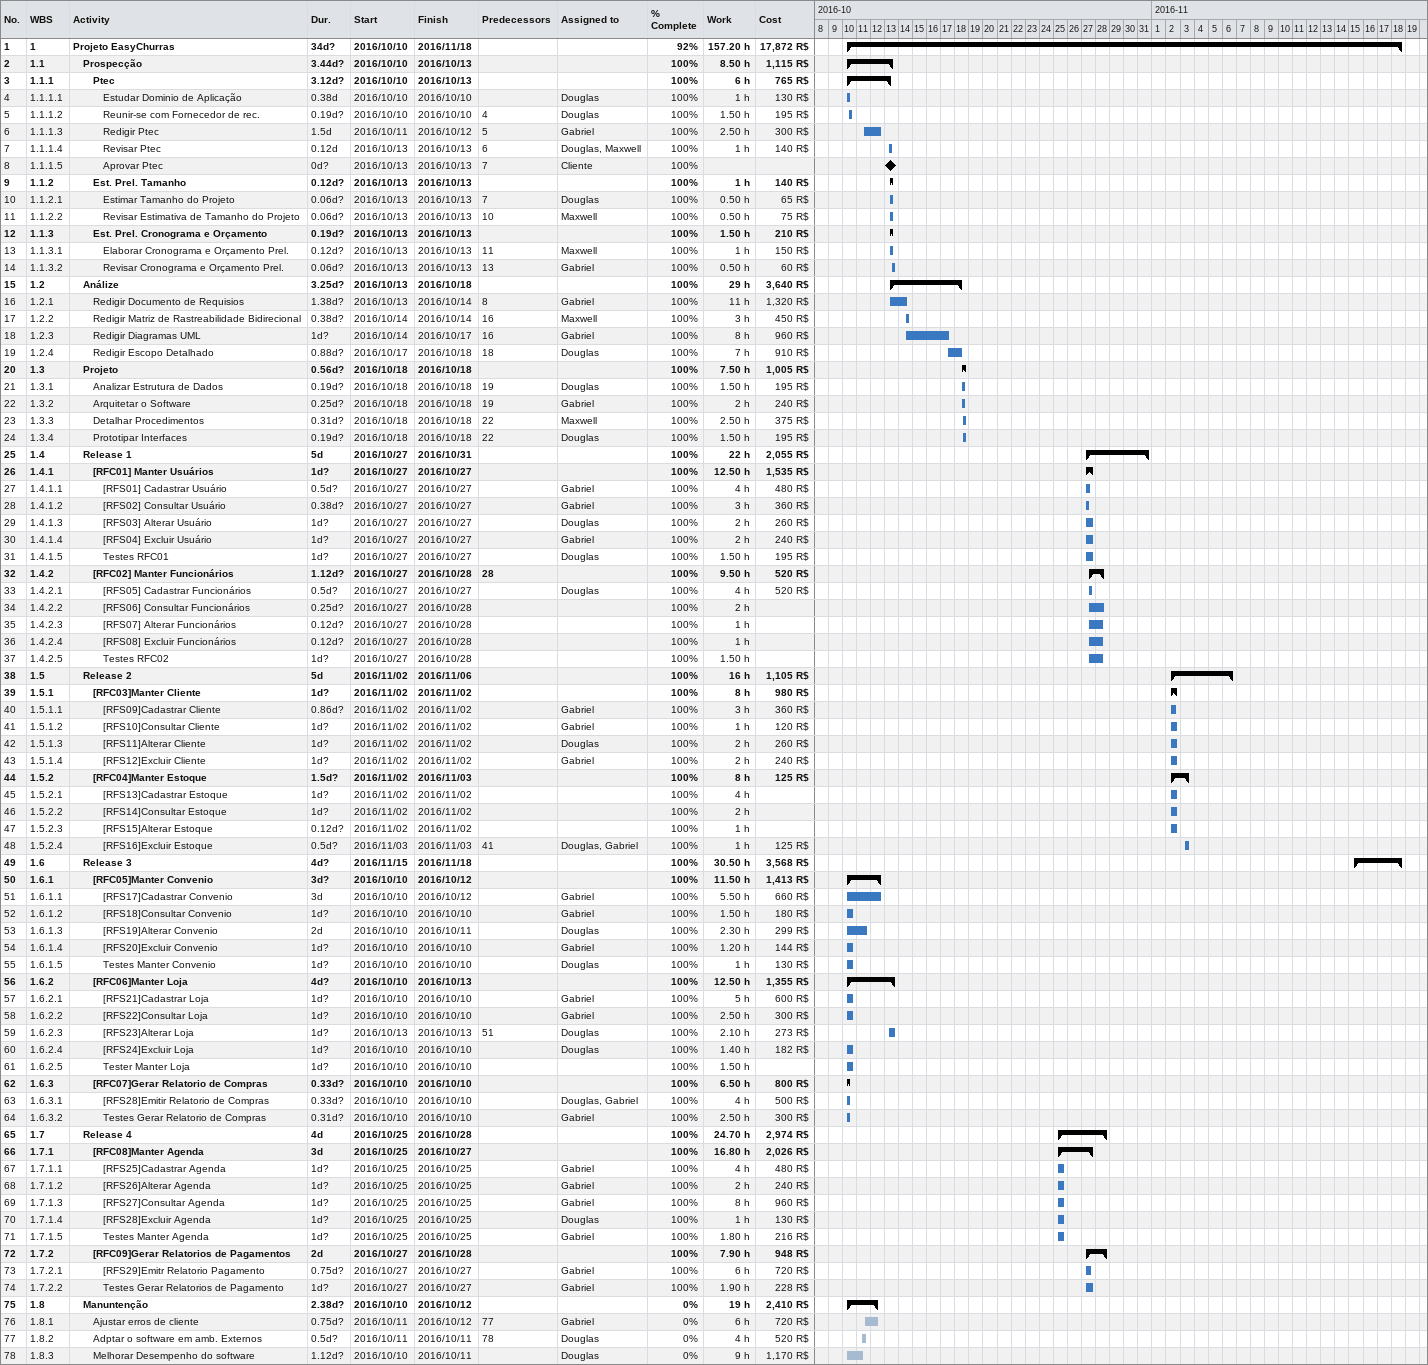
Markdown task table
| ID | WBS | Task | Duration | Start | Finish | Predecessors | Resources | % complete | Work (h) | Cost (R$) |
|---|---|---|---|---|---|---|---|---|---|---|
| 1 | 1 | **Projeto EasyChurras** | 34d? | 2016-10-10 | 2016-11-18 |  |  | 92 | 157.20 | 17872 |
| 2 | 1.1 | **Prospecção** | 3.44d? | 2016-10-10 | 2016-10-13 |  |  | 100 | 8.50 | 1115 |
| 3 | 1.1.1 | **Ptec** | 3.12d? | 2016-10-10 | 2016-10-13 |  |  | 100 | 6 | 765 |
| 4 | 1.1.1.1 | Estudar Dominio de Aplicação | 0.38d | 2016-10-10 | 2016-10-10 |  | Douglas | 100 | 1 | 130 |
| 5 | 1.1.1.2 | Reunir-se com Fornecedor de rec. | 0.19d? | 2016-10-10 | 2016-10-10 | 4 | Douglas | 100 | 1.50 | 195 |
| 6 | 1.1.1.3 | Redigir Ptec | 1.5d | 2016-10-11 | 2016-10-12 | 5 | Gabriel | 100 | 2.50 | 300 |
| 7 | 1.1.1.4 | Revisar Ptec | 0.12d | 2016-10-13 | 2016-10-13 | 6 | Douglas, Maxwell | 100 | 1 | 140 |
| 8 | 1.1.1.5 | Aprovar Ptec | 0d? | 2016-10-13 | 2016-10-13 | 7 | Cliente | 100 |  |  |
| 9 | 1.1.2 | **Est. Prel. Tamanho** | 0.12d? | 2016-10-13 | 2016-10-13 |  |  | 100 | 1 | 140 |
| 10 | 1.1.2.1 | Estimar Tamanho do Projeto | 0.06d? | 2016-10-13 | 2016-10-13 | 7 | Douglas | 100 | 0.50 | 65 |
| 11 | 1.1.2.2 | Revisar Estimativa de Tamanho do Projeto | 0.06d? | 2016-10-13 | 2016-10-13 | 10 | Maxwell | 100 | 0.50 | 75 |
| 12 | 1.1.3 | **Est. Prel. Cronograma e Orçamento** | 0.19d? | 2016-10-13 | 2016-10-13 |  |  | 100 | 1.50 | 210 |
| 13 | 1.1.3.1 | Elaborar Cronograma e Orçamento Prel. | 0.12d? | 2016-10-13 | 2016-10-13 | 11 | Maxwell | 100 | 1 | 150 |
| 14 | 1.1.3.2 | Revisar Cronograma e Orçamento Prel. | 0.06d? | 2016-10-13 | 2016-10-13 | 13 | Gabriel | 100 | 0.50 | 60 |
| 15 | 1.2 | **Análize** | 3.25d? | 2016-10-13 | 2016-10-18 |  |  | 100 | 29 | 3640 |
| 16 | 1.2.1 | Redigir Documento de Requisios | 1.38d? | 2016-10-13 | 2016-10-14 | 8 | Gabriel | 100 | 11 | 1320 |
| 17 | 1.2.2 | Redigir Matriz de Rastreabilidade Bidirecional | 0.38d? | 2016-10-14 | 2016-10-14 | 16 | Maxwell | 100 | 3 | 450 |
| 18 | 1.2.3 | Redigir Diagramas UML | 1d? | 2016-10-14 | 2016-10-17 | 16 | Gabriel | 100 | 8 | 960 |
| 19 | 1.2.4 | Redigir Escopo Detalhado | 0.88d? | 2016-10-17 | 2016-10-18 | 18 | Douglas | 100 | 7 | 910 |
| 20 | 1.3 | **Projeto** | 0.56d? | 2016-10-18 | 2016-10-18 |  |  | 100 | 7.50 | 1005 |
| 21 | 1.3.1 | Analizar Estrutura de Dados | 0.19d? | 2016-10-18 | 2016-10-18 | 19 | Douglas | 100 | 1.50 | 195 |
| 22 | 1.3.2 | Arquitetar o Software | 0.25d? | 2016-10-18 | 2016-10-18 | 19 | Gabriel | 100 | 2 | 240 |
| 23 | 1.3.3 | Detalhar Procedimentos | 0.31d? | 2016-10-18 | 2016-10-18 | 22 | Maxwell | 100 | 2.50 | 375 |
| 24 | 1.3.4 | Prototipar Interfaces | 0.19d? | 2016-10-18 | 2016-10-18 | 22 | Douglas | 100 | 1.50 | 195 |
| 25 | 1.4 | **Release 1** | 5d | 2016-10-27 | 2016-10-31 |  |  | 100 | 22 | 2055 |
| 26 | 1.4.1 | **[RFC01] Manter Usuários** | 1d? | 2016-10-27 | 2016-10-27 |  |  | 100 | 12.50 | 1535 |
| 27 | 1.4.1.1 | [RFS01] Cadastrar Usuário | 0.5d? | 2016-10-27 | 2016-10-27 |  | Gabriel | 100 | 4 | 480 |
| 28 | 1.4.1.2 | [RFS02] Consultar Usuário | 0.38d? | 2016-10-27 | 2016-10-27 |  | Gabriel | 100 | 3 | 360 |
| 29 | 1.4.1.3 | [RFS03] Alterar Usuário | 1d? | 2016-10-27 | 2016-10-27 |  | Douglas | 100 | 2 | 260 |
| 30 | 1.4.1.4 | [RFS04] Excluir Usuário | 1d? | 2016-10-27 | 2016-10-27 |  | Gabriel | 100 | 2 | 240 |
| 31 | 1.4.1.5 | Testes RFC01 | 1d? | 2016-10-27 | 2016-10-27 |  | Douglas | 100 | 1.50 | 195 |
| 32 | 1.4.2 | **[RFC02] Manter Funcionários** | 1.12d? | 2016-10-27 | 2016-10-28 | 28 |  | 100 | 9.50 | 520 |
| 33 | 1.4.2.1 | [RFS05] Cadastrar Funcionários | 0.5d? | 2016-10-27 | 2016-10-27 |  | Douglas | 100 | 4 | 520 |
| 34 | 1.4.2.2 | [RFS06] Consultar Funcionários | 0.25d? | 2016-10-27 | 2016-10-28 |  |  | 100 | 2 |  |
| 35 | 1.4.2.3 | [RFS07] Alterar Funcionários | 0.12d? | 2016-10-27 | 2016-10-28 |  |  | 100 | 1 |  |
| 36 | 1.4.2.4 | [RFS08] Excluir Funcionários | 0.12d? | 2016-10-27 | 2016-10-28 |  |  | 100 | 1 |  |
| 37 | 1.4.2.5 | Testes RFC02 | 1d? | 2016-10-27 | 2016-10-28 |  |  | 100 | 1.50 |  |
| 38 | 1.5 | **Release 2** | 5d | 2016-11-02 | 2016-11-06 |  |  | 100 | 16 | 1105 |
| 39 | 1.5.1 | **[RFC03]Manter Cliente** | 1d? | 2016-11-02 | 2016-11-02 |  |  | 100 | 8 | 980 |
| 40 | 1.5.1.1 | [RFS09]Cadastrar Cliente | 0.86d? | 2016-11-02 | 2016-11-02 |  | Gabriel | 100 | 3 | 360 |
| 41 | 1.5.1.2 | [RFS10]Consultar Cliente | 1d? | 2016-11-02 | 2016-11-02 |  | Gabriel | 100 | 1 | 120 |
| 42 | 1.5.1.3 | [RFS11]Alterar Cliente | 1d? | 2016-11-02 | 2016-11-02 |  | Douglas | 100 | 2 | 260 |
| 43 | 1.5.1.4 | [RFS12]Excluir Cliente | 1d? | 2016-11-02 | 2016-11-02 |  | Gabriel | 100 | 2 | 240 |
| 44 | 1.5.2 | **[RFC04]Manter Estoque** | 1.5d? | 2016-11-02 | 2016-11-03 |  |  | 100 | 8 | 125 |
| 45 | 1.5.2.1 | [RFS13]Cadastrar Estoque | 1d? | 2016-11-02 | 2016-11-02 |  |  | 100 | 4 |  |
| 46 | 1.5.2.2 | [RFS14]Consultar Estoque | 1d? | 2016-11-02 | 2016-11-02 |  |  | 100 | 2 |  |
| 47 | 1.5.2.3 | [RFS15]Alterar Estoque | 0.12d? | 2016-11-02 | 2016-11-02 |  |  | 100 | 1 |  |
| 48 | 1.5.2.4 | [RFS16]Excluir Estoque | 0.5d? | 2016-11-03 | 2016-11-03 | 41 | Douglas, Gabriel | 100 | 1 | 125 |
| 49 | 1.6 | **Release 3** | 4d? | 2016-11-15 | 2016-11-18 |  |  | 100 | 30.50 | 3568 |
| 50 | 1.6.1 | **[RFC05]Manter Convenio** | 3d? | 2016-10-10 | 2016-10-12 |  |  | 100 | 11.50 | 1413 |
| 51 | 1.6.1.1 | [RFS17]Cadastrar Convenio | 3d | 2016-10-10 | 2016-10-12 |  | Gabriel | 100 | 5.50 | 660 |
| 52 | 1.6.1.2 | [RFS18]Consultar Convenio | 1d? | 2016-10-10 | 2016-10-10 |  | Gabriel | 100 | 1.50 | 180 |
| 53 | 1.6.1.3 | [RFS19]Alterar Convenio | 2d | 2016-10-10 | 2016-10-11 |  | Douglas | 100 | 2.30 | 299 |
| 54 | 1.6.1.4 | [RFS20]Excluir Convenio | 1d? | 2016-10-10 | 2016-10-10 |  | Gabriel | 100 | 1.20 | 144 |
| 55 | 1.6.1.5 | Testes Manter Convenio | 1d? | 2016-10-10 | 2016-10-10 |  | Douglas | 100 | 1 | 130 |
| 56 | 1.6.2 | **[RFC06]Manter Loja** | 4d? | 2016-10-10 | 2016-10-13 |  |  | 100 | 12.50 | 1355 |
| 57 | 1.6.2.1 | [RFS21]Cadastrar Loja | 1d? | 2016-10-10 | 2016-10-10 |  | Gabriel | 100 | 5 | 600 |
| 58 | 1.6.2.2 | [RFS22]Consultar Loja | 1d? | 2016-10-10 | 2016-10-10 |  | Gabriel | 100 | 2.50 | 300 |
| 59 | 1.6.2.3 | [RFS23]Alterar Loja | 1d? | 2016-10-13 | 2016-10-13 | 51 | Douglas | 100 | 2.10 | 273 |
| 60 | 1.6.2.4 | [RFS24]Excluir Loja | 1d? | 2016-10-10 | 2016-10-10 |  | Douglas | 100 | 1.40 | 182 |
| 61 | 1.6.2.5 | Tester Manter Loja | 1d? | 2016-10-10 | 2016-10-10 |  |  | 100 | 1.50 |  |
| 62 | 1.6.3 | **[RFC07]Gerar Relatorio de Compras** | 0.33d? | 2016-10-10 | 2016-10-10 |  |  | 100 | 6.50 | 800 |
| 63 | 1.6.3.1 | [RFS28]Emitir Relatorio de Compras | 0.33d? | 2016-10-10 | 2016-10-10 |  | Douglas, Gabriel | 100 | 4 | 500 |
| 64 | 1.6.3.2 | Testes Gerar Relatorio de Compras | 0.31d? | 2016-10-10 | 2016-10-10 |  | Gabriel | 100 | 2.50 | 300 |
| 65 | 1.7 | **Release 4** | 4d | 2016-10-25 | 2016-10-28 |  |  | 100 | 24.70 | 2974 |
| 66 | 1.7.1 | **[RFC08]Manter Agenda** | 3d | 2016-10-25 | 2016-10-27 |  |  | 100 | 16.80 | 2026 |
| 67 | 1.7.1.1 | [RFS25]Cadastrar Agenda | 1d? | 2016-10-25 | 2016-10-25 |  | Gabriel | 100 | 4 | 480 |
| 68 | 1.7.1.2 | [RFS26]Alterar Agenda | 1d? | 2016-10-25 | 2016-10-25 |  | Gabriel | 100 | 2 | 240 |
| 69 | 1.7.1.3 | [RFS27]Consultar Agenda | 1d? | 2016-10-25 | 2016-10-25 |  | Gabriel | 100 | 8 | 960 |
| 70 | 1.7.1.4 | [RFS28]Excluir Agenda | 1d? | 2016-10-25 | 2016-10-25 |  | Douglas | 100 | 1 | 130 |
| 71 | 1.7.1.5 | Testes Manter Agenda | 1d? | 2016-10-25 | 2016-10-25 |  | Gabriel | 100 | 1.80 | 216 |
| 72 | 1.7.2 | **[RFC09]Gerar Relatorios de Pagamentos** | 2d | 2016-10-27 | 2016-10-28 |  |  | 100 | 7.90 | 948 |
| 73 | 1.7.2.1 | [RFS29]Emitr Relatorio Pagamento | 0.75d? | 2016-10-27 | 2016-10-27 |  | Gabriel | 100 | 6 | 720 |
| 74 | 1.7.2.2 | Testes Gerar Relatorios de Pagamento | 1d? | 2016-10-27 | 2016-10-27 |  | Gabriel | 100 | 1.90 | 228 |
| 75 | 1.8 | **Manuntenção** | 2.38d? | 2016-10-10 | 2016-10-12 |  |  | 0 | 19 | 2410 |
| 76 | 1.8.1 | Ajustar erros de cliente | 0.75d? | 2016-10-11 | 2016-10-12 | 77 | Gabriel | 0 | 6 | 720 |
| 77 | 1.8.2 | Adptar o software em amb. Externos | 0.5d? | 2016-10-11 | 2016-10-11 | 78 | Douglas | 0 | 4 | 520 |
| 78 | 1.8.3 | Melhorar Desempenho do software | 1.12d? | 2016-10-10 | 2016-10-11 |  | Douglas | 0 | 9 | 1170 |
